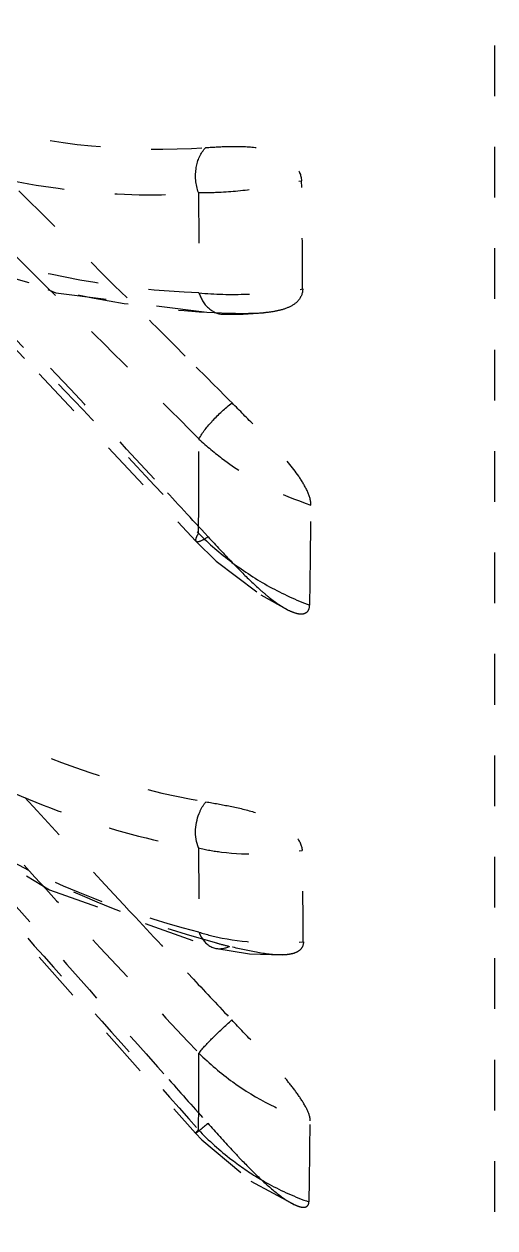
# Model space of a CAD drawing. Header units: millimetres. Extents: x 723 to 11228, y -2384 to 1578.
# Drawn here: x 4652.04 to 4667.21, y -835.89 to -797.11 of the extents above; entities that cross this region are included whole.
import ezdxf

# ---------------------------------------------------------------- set-up
doc = ezdxf.new("R2010")
doc.units = ezdxf.units.MM
doc.header["$LTSCALE"] = 16.335
doc.linetypes.add('HIDDEN', pattern=[0.2, 0.1, -0.1])
doc.layers.add('DEFAULT_2', color=8, linetype='HIDDEN')

msp = doc.modelspace()

# ---------------------------------------------------------------- linework, layer by layer
at = {"layer": 'DEFAULT_2', "color": 8, "linetype": 'HIDDEN'}
for p, q in [((4667.211, -868.043), (4667.211, -595.446)), ((4657.656, -802.541), (4657.673, -805.769)), ((4658.437, -806.463), (4658.443, -806.464)), ((4658.443, -806.464), (4658.646, -806.437)), ((4657.666, -812.514), (4657.673, -810.48)), ((4657.656, -813.516), (4657.666, -812.514)), ((4657.764, -813.409), (4657.853, -813.506)), ((4657.853, -813.506), (4657.967, -813.629)), ((4657.576, -813.769), (4657.576, -813.769)), ((4657.656, -823.653), (4657.673, -826.364)), ((4658.181, -826.88), (4658.185, -826.881)), ((4657.497, -827.883), (4657.303, -827.678)), ((4657.672, -831.096), (4657.673, -830.261)), ((4657.666, -831.92), (4657.672, -831.096)), ((4657.656, -832.73), (4657.666, -831.92))]:
    msp.add_line(p, q, dxfattribs=at)
for points in [[(4632.571, -787.893), (4640.759, -796.222), (4646.389, -801.993), (4652.526, -808.382), (4657.576, -813.769)], [(4632.427, -788.315), (4635.857, -793.921), (4640.872, -799.423), (4646.671, -803.399), (4653.063, -805.767), (4658.443, -806.464)], [(4632.429, -802.07), (4635.785, -806.827), (4640.712, -813.222), (4646.373, -820.074), (4652.524, -827.171), (4657.564, -832.837)], [(4632.398, -802.525), (4635.785, -809.046), (4640.755, -815.821), (4646.512, -821.18), (4652.859, -824.999), (4658.185, -826.881)], [(4658.437, -806.463), (4659.096, -806.46), (4659.757, -806.417)], [(4657.576, -813.769), (4658.23, -814.416), (4659.663, -815.498), (4660.574, -816.002)], [(4658.181, -826.88), (4659.306, -827.066), (4660.36, -827.098)], [(4657.564, -832.837), (4657.768, -833.058), (4659.347, -834.385), (4660.811, -835.17)]]:
    msp.add_lwpolyline(points, dxfattribs=at)
for centre, radius, start, end in [((4365.203, -806.635), 295.812, 0.19132, 0.86633), ((4170.082, -1265.282), 664.852, 43.010024, 43.922055), ((4069.911, -1394.361), 828.482, 44.810271, 45.28917), ((4075.911, -1389.239), 822.19, 45.005392, 45.190203), ((4136.823, -1328.321), 736.043, 44.839608, 45.005707), ((4305.405, -1138.364), 479.325, 42.6831, 42.95031), ((4414.029, -811.694), 247.252, 359.2868, 359.78844), ((4722.236, -789.793), 95.66, 194.45963, 234.88514), ((4664.949, -806.194), 10.334, 233.0484, 241.0708), ((4676.1, -797.773), 24.075, 223.8716, 225.0195), ((4426.602, -811.837), 234.677, 359.02367, 359.28361), ((4664.904, -806.224), 10.285, 241.2064, 249.1391), ((4448.675, -827.537), 212.361, 0.231, 1.02495), ((5112.975, -400.501), 626.094, 222.590187, 223.346943), ((5129.527, -383.783), 648.104, 222.980804, 223.228841), ((4665.662, -798.839), 28.847, 255.1109, 255.9398), ((5208.359, -309.693), 756.287, 223.249478, 223.385818), ((4664.056, -823.865), 9.036, 225.0586, 234.1623), ((4499.895, -831.719), 161.361, 359.11998, 359.74291), ((4680.085, -813.546), 29.139, 222.8807, 223.8431), ((4664.408, -826.317), 9.31, 232.4168, 238.9373), ((4664.145, -826.743), 8.81, 238.9748, 241.4516), ((4512.409, -831.895), 148.847, 358.78451, 359.11383), ((4664.167, -826.691), 8.866, 241.4855, 250.5673)]:
    msp.add_arc(centre, radius, start, end, dxfattribs=at)
for points, knots in [([(4633.309, -785.081), (4634.588, -787.599), (4637.554, -792.219), (4643.486, -797.601), (4650.446, -800.781), (4655.448, -801.256), (4657.889, -801.093)], [0, 0, 0, 0, 0.272899, 0.524794, 0.763539, 1, 1, 1, 1]), ([(4655.354, -805.936), (4653.234, -803.83), (4646.076, -796.789), (4638.862, -789.805), (4633.848, -784.846)], [0, 0, 0, 0, 0.29767, 1, 1, 1, 1]), ([(4632.309, -786.084), (4632.967, -787.415), (4634.436, -789.934), (4637.001, -793.366), (4639.878, -796.326), (4643.051, -798.754), (4646.463, -800.632), (4650.082, -801.913), (4653.836, -802.574), (4656.391, -802.667), (4657.656, -802.541)], [0, 0, 0, 0, 0.138908, 0.271911, 0.399995, 0.523706, 0.644338, 0.762827, 0.881017, 1, 1, 1, 1]), ([(4652.772, -805.587), (4650.989, -803.821), (4644.824, -797.76), (4638.627, -791.732), (4634.26, -787.423)], [0, 0, 0, 0, 0.290345, 1, 1, 1, 1]), ([(4657.673, -805.769), (4655.106, -805.687), (4649.935, -804.754), (4642.823, -801.109), (4636.776, -795.4), (4633.702, -790.625), (4632.381, -788.035)], [0, 0, 0, 0, 0.238045, 0.478758, 0.730542, 1, 1, 1, 1]), ([(4658.646, -806.437), (4656.06, -806.363), (4650.848, -805.445), (4643.689, -801.778), (4637.592, -796.043), (4634.519, -791.224), (4633.198, -788.613)], [0, 0, 0, 0, 0.238247, 0.478902, 0.730602, 1, 1, 1, 1]), ([(4633.315, -799.853), (4634.605, -802.794), (4637.574, -808.269), (4643.417, -815.124), (4650.243, -819.986), (4655.363, -821.741), (4657.895, -822.166)], [0, 0, 0, 0, 0.279297, 0.537882, 0.776699, 1, 1, 1, 1]), ([(4632.309, -800.714), (4632.974, -802.26), (4634.444, -805.228), (4637.786, -810.652), (4641.81, -815.362), (4646.426, -819.056), (4650.028, -821.216), (4653.774, -822.774), (4656.358, -823.473), (4657.656, -823.653)], [0, 0, 0, 0, 0.141854, 0.278636, 0.536743, 0.658669, 0.775894, 0.889514, 1, 1, 1, 1]), ([(4657.656, -802.541), (4657.565, -802.287), (4657.515, -801.76), (4657.726, -801.264), (4657.89, -801.093)], [0, 0, 0, 0, 0.532434, 1, 1, 1, 1]), ([(4657.889, -801.093), (4658.149, -801.076), (4658.679, -801.046), (4659.357, -801.058), (4659.921, -801.159), (4660.373, -801.325), (4660.801, -801.627), (4660.973, -801.98), (4660.976, -802.162)], [0, 0, 0, 0, 0.218623, 0.446112, 0.567307, 0.698618, 0.847309, 1, 1, 1, 1]), ([(4655.386, -825.629), (4651.462, -821.418), (4644.343, -813.558), (4637.673, -805.297), (4634.843, -801.363)], [0, 0, 0, 0, 0.542941, 1, 1, 1, 1]), ([(4657.656, -802.541), (4657.901, -802.544), (4658.559, -802.531), (4659.67, -802.41), (4660.529, -802.258), (4660.977, -802.161)], [0, 0, 0, 0, 0.219461, 0.589459, 1, 1, 1, 1]), ([(4657.673, -826.364), (4655.028, -825.694), (4649.765, -823.514), (4642.757, -818.217), (4636.786, -811.032), (4633.712, -805.391), (4632.381, -802.374)], [0, 0, 0, 0, 0.227346, 0.468013, 0.725245, 1, 1, 1, 1]), ([(4658.25, -826.717), (4655.624, -826.019), (4650.403, -823.806), (4643.471, -818.481), (4637.549, -811.322), (4634.518, -805.699), (4633.204, -802.697)], [0, 0, 0, 0, 0.2276, 0.468372, 0.725526, 1, 1, 1, 1]), ([(4648.628, -803.991), (4650.113, -805.533), (4653.127, -808.704), (4656.161, -811.856), (4657.656, -813.516)], [0, 0, 0, 0, 0.489424, 1, 1, 1, 1]), ([(4657.673, -805.769), (4658.187, -805.825), (4659.309, -805.842), (4660.422, -805.731), (4661.017, -805.648)], [0, 0, 0, 0, 0.462747, 1, 1, 1, 1]), ([(4661.017, -805.648), (4661.018, -805.788), (4660.895, -806.064), (4660.537, -806.266), (4660.156, -806.371), (4659.892, -806.405), (4659.757, -806.417)], [0, 0, 0, 0, 0.263336, 0.502837, 0.74799, 1, 1, 1, 1]), ([(4657.673, -805.769), (4657.733, -805.951), (4657.913, -806.284), (4658.269, -806.454), (4658.437, -806.462)], [0, 0, 0, 0, 0.533123, 1, 1, 1, 1]), ([(4657.673, -810.48), (4657.787, -810.262), (4658.127, -809.849), (4658.513, -809.487), (4658.74, -809.32)], [0, 0, 0, 0, 0.466449, 1, 1, 1, 1]), ([(4661.282, -812.607), (4661.283, -812.445), (4661.161, -812.113), (4660.801, -811.519), (4660.221, -810.833), (4659.484, -810.068), (4658.986, -809.568), (4658.739, -809.319)], [0, 0, 0, 0, 0.114843, 0.241899, 0.497759, 0.750042, 1, 1, 1, 1]), ([(4657.673, -810.48), (4657.925, -810.714), (4659.003, -811.613), (4660.276, -812.281), (4661.283, -812.607)], [0, 0, 0, 0, 0.245696, 1, 1, 1, 1]), ([(4633.321, -811.647), (4634.627, -814.898), (4637.639, -821.047), (4645.013, -831.277), (4652.509, -837.154), (4657.903, -839.284)], [0, 0, 0, 0, 0.278027, 0.539823, 1, 1, 1, 1]), ([(4632.309, -812.331), (4632.981, -814.029), (4634.456, -817.324), (4637.811, -823.475), (4641.818, -829.008), (4646.418, -833.675), (4650.006, -836.606), (4653.74, -838.983), (4656.338, -840.259), (4657.656, -840.748)], [0, 0, 0, 0, 0.140107, 0.276724, 0.537365, 0.660811, 0.778933, 0.892078, 1, 1, 1, 1]), ([(4634.317, -812.939), (4637.043, -817.78), (4643.659, -827.573), (4651.238, -836.608), (4655.412, -841.222)], [0, 0, 0, 0, 0.471725, 1, 1, 1, 1]), ([(4657.656, -813.516), (4657.645, -813.533), (4657.611, -813.589), (4657.581, -813.65), (4657.57, -813.695)], [0, 0, 0, 0, 0.301843, 1, 1, 1, 1]), ([(4657.673, -842.825), (4652.115, -840.246), (4644.445, -833.98), (4636.835, -823.266), (4633.725, -816.953), (4632.381, -813.625)], [0, 0, 0, 0, 0.46685, 0.726579, 1, 1, 1, 1]), ([(4658.183, -842.82), (4655.52, -841.545), (4650.305, -838.221), (4643.459, -831.543), (4637.587, -823.248), (4634.535, -816.98), (4633.21, -813.679)], [0, 0, 0, 0, 0.225939, 0.468854, 0.727727, 1, 1, 1, 1]), ([(4657.57, -813.695), (4657.568, -813.703), (4657.564, -813.727), (4657.566, -813.755), (4657.577, -813.768)], [0, 0, 0, 0, 0.313606, 1, 1, 1, 1]), ([(4657.577, -813.768), (4657.607, -813.805), (4657.788, -813.742), (4657.889, -813.681), (4657.968, -813.63)], [0, 0, 0, 0, 0.334273, 1, 1, 1, 1]), ([(4659.681, -815.367), (4659.753, -815.43), (4660.032, -815.665), (4660.331, -815.884), (4660.574, -816.001)], [0, 0, 0, 0, 0.259559, 1, 1, 1, 1]), ([(4660.574, -816.001), (4660.649, -816.037), (4660.792, -816.094), (4661.007, -816.133), (4661.21, -816.044), (4661.238, -815.902), (4661.24, -815.835)], [0, 0, 0, 0, 0.292107, 0.546488, 0.760508, 1, 1, 1, 1]), ([(4633.328, -819.949), (4635.922, -826.668), (4641.034, -836.112), (4650.199, -846.202), (4655.301, -850.12), (4657.912, -851.699)], [0, 0, 0, 0, 0.530182, 0.775447, 1, 1, 1, 1]), ([(4632.309, -820.426), (4632.988, -822.204), (4634.471, -825.69), (4637.846, -832.318), (4641.852, -838.44), (4646.428, -843.855), (4650.008, -847.426), (4653.733, -850.513), (4656.333, -852.303), (4657.656, -853.079)], [0, 0, 0, 0, 0.135804, 0.270006, 0.530357, 0.655248, 0.775389, 0.890566, 1, 1, 1, 1]), ([(4658.216, -854.1), (4652.695, -850.416), (4642.574, -840.367), (4635.857, -827.913), (4633.217, -821.078)], [0, 0, 0, 0, 0.475307, 1, 1, 1, 1]), ([(4634.11, -821.266), (4635.392, -823.943), (4638.276, -829.314), (4645.045, -839.85), (4651.087, -847.292), (4655.432, -852.026)], [0, 0, 0, 0, 0.237148, 0.486511, 1, 1, 1, 1]), ([(4657.673, -854.43), (4654.971, -852.662), (4649.725, -848.434), (4642.815, -840.688), (4636.886, -831.533), (4633.742, -824.801), (4632.381, -821.298)], [0, 0, 0, 0, 0.229067, 0.474877, 0.733453, 1, 1, 1, 1]), ([(4647.869, -821.631), (4649.456, -823.479), (4652.687, -827.207), (4656.009, -830.854), (4657.656, -832.73)], [0, 0, 0, 0, 0.493837, 1, 1, 1, 1]), ([(4649.006, -822.334), (4649.629, -823.058), (4652.174, -826.001), (4654.75, -828.917), (4656.701, -831.11)], [0, 0, 0, 0, 0.245546, 1, 1, 1, 1]), ([(4657.656, -823.653), (4657.513, -823.286), (4657.553, -822.701), (4657.819, -822.259), (4657.896, -822.166)], [0, 0, 0, 0, 0.765598, 1, 1, 1, 1]), ([(4657.895, -822.166), (4658.157, -822.21), (4658.695, -822.304), (4659.536, -822.497), (4660.272, -822.804), (4660.798, -823.226), (4660.994, -823.565), (4660.998, -823.737)], [0, 0, 0, 0, 0.217372, 0.446731, 0.706703, 0.858923, 1, 1, 1, 1]), ([(4657.656, -823.653), (4657.9, -823.71), (4659.003, -823.901), (4660.139, -823.855), (4660.998, -823.737)], [0, 0, 0, 0, 0.223794, 1, 1, 1, 1]), ([(4633.26, -824.665), (4634.612, -828.131), (4638.49, -836.548), (4646.469, -848.685), (4653.973, -856.465), (4657.968, -859.802)], [0, 0, 0, 0, 0.257522, 0.639711, 1, 1, 1, 1]), ([(4633.336, -824.396), (4636.01, -831.287), (4641.239, -841.076), (4650.275, -852.133), (4655.323, -856.822), (4657.922, -858.87)], [0, 0, 0, 0, 0.518715, 0.767874, 1, 1, 1, 1]), ([(4633.517, -824.693), (4634.777, -827.705), (4640.507, -839.628), (4648.501, -850.446), (4655.451, -857.569)], [0, 0, 0, 0, 0.247016, 1, 1, 1, 1]), ([(4657.673, -860.673), (4654.983, -858.479), (4649.786, -853.546), (4642.886, -845.053), (4636.955, -835.477), (4633.761, -828.591), (4632.381, -825.058)], [0, 0, 0, 0, 0.236049, 0.485391, 0.742068, 1, 1, 1, 1]), ([(4632.456, -825.022), (4635.198, -832.047), (4640.571, -842.008), (4648.78, -851.987), (4653.779, -856.896), (4656.352, -859.093), (4657.656, -860.107)], [0, 0, 0, 0, 0.518566, 0.767621, 0.886407, 1, 1, 1, 1]), ([(4634.751, -825.956), (4636.174, -828.717), (4640.159, -835.646), (4646.22, -844.168), (4652.434, -851.671), (4655.731, -855.247), (4657.392, -856.994)], [0, 0, 0, 0, 0.241862, 0.621472, 0.812369, 1, 1, 1, 1]), ([(4657.673, -826.364), (4657.917, -826.442), (4659.017, -826.714), (4660.166, -826.742), (4661.04, -826.681)], [0, 0, 0, 0, 0.226031, 1, 1, 1, 1]), ([(4657.673, -826.364), (4657.695, -826.426), (4657.799, -826.647), (4658.006, -826.836), (4658.182, -826.879)], [0, 0, 0, 0, 0.265238, 1, 1, 1, 1]), ([(4661.04, -826.681), (4661.04, -826.757), (4660.991, -826.908), (4660.802, -827.031), (4660.589, -827.085), (4660.438, -827.097), (4660.36, -827.098)], [0, 0, 0, 0, 0.256293, 0.488329, 0.735257, 1, 1, 1, 1]), ([(4660.36, -827.098), (4660.079, -827.104), (4659.503, -827.021), (4658.942, -826.894), (4658.654, -826.822)], [0, 0, 0, 0, 0.486085, 1, 1, 1, 1]), ([(4657.673, -830.261), (4657.804, -830.087), (4658.155, -829.725), (4658.518, -829.38), (4658.732, -829.193)], [0, 0, 0, 0, 0.434049, 1, 1, 1, 1]), ([(4661.258, -832.442), (4661.26, -832.301), (4661.128, -832), (4660.869, -831.591), (4660.544, -831.172), (4660.079, -830.629), (4659.469, -829.973), (4658.977, -829.452), (4658.731, -829.192)], [0, 0, 0, 0, 0.102482, 0.225361, 0.353517, 0.482928, 0.741804, 1, 1, 1, 1]), ([(4657.566, -832.835), (4657.567, -832.838), (4657.583, -832.828), (4657.601, -832.817), (4657.64, -832.788), (4657.71, -832.733), (4657.819, -832.643), (4657.911, -832.566), (4657.961, -832.523)], [0, 0, 0, 0, 0.018065, 0.071364, 0.161954, 0.285674, 0.610181, 1, 1, 1, 1]), ([(4657.656, -832.73), (4657.646, -832.741), (4657.616, -832.771), (4657.586, -832.802), (4657.57, -832.824)], [0, 0, 0, 0, 0.348956, 1, 1, 1, 1]), ([(4646.297, -834.154), (4648.079, -836.422), (4650.825, -839.783), (4654.622, -844.153), (4656.565, -846.311), (4657.531, -847.391)], [0, 0, 0, 0, 0.498318, 0.74967, 1, 1, 1, 1]), ([(4659.665, -834.321), (4659.846, -834.491), (4660.204, -834.804), (4660.6, -835.082), (4660.811, -835.169)], [0, 0, 0, 0, 0.522105, 1, 1, 1, 1]), ([(4660.811, -835.169), (4660.86, -835.189), (4660.953, -835.22), (4661.089, -835.235), (4661.2, -835.169), (4661.215, -835.089), (4661.216, -835.051)], [0, 0, 0, 0, 0.313929, 0.569228, 0.773519, 1, 1, 1, 1])]:
    msp.add_open_spline(points, degree=3, knots=knots, dxfattribs=at)
for points in [[(4659.757, -806.417), (4659.388, -806.45), (4659.016, -806.448), (4658.646, -806.437)], [(4657.656, -813.516), (4657.992, -813.854), (4658.355, -814.166), (4658.736, -814.452)], [(4657.967, -813.629), (4658.223, -813.908), (4658.482, -814.185), (4658.745, -814.458)], [(4659.083, -814.803), (4659.277, -814.996), (4659.475, -815.186), (4659.681, -815.367)], [(4658.185, -826.88), (4658.338, -826.917), (4658.513, -826.891), (4658.654, -826.822)], [(4656.701, -831.11), (4657.12, -831.581), (4657.54, -832.051), (4657.959, -832.522)], [(4658.765, -831.19), (4659.52, -831.734), (4660.37, -832.169), (4661.259, -832.443)], [(4657.656, -832.73), (4657.987, -833.079), (4658.348, -833.402), (4658.729, -833.695)], [(4657.959, -832.522), (4658.215, -832.808), (4658.472, -833.093), (4658.733, -833.374)], [(4659.069, -833.729), (4659.263, -833.931), (4659.461, -834.13), (4659.665, -834.321)]]:
    msp.add_open_spline(points, degree=3, dxfattribs=at)

doc.saveas('drawing.dxf')
